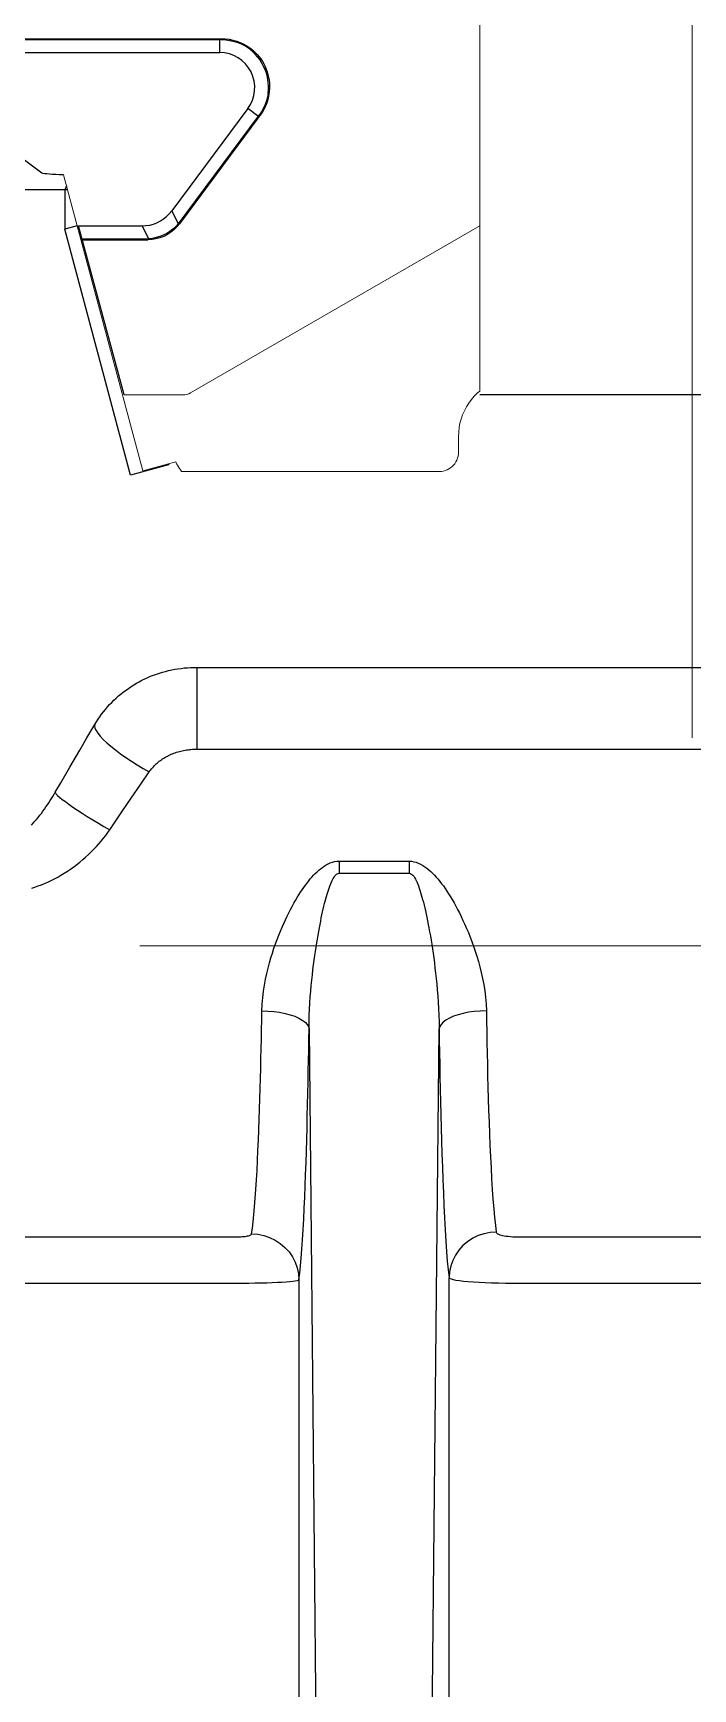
# Model space of a CAD drawing. Header units: millimetres. Extents: x -9869 to 940, y 100 to 694.
# Drawn here: x 488.771 to 489.37, y 176.056 to 177.558 of the extents above; entities that cross this region are included whole.
import ezdxf

# ---------------------------------------------------------------- set-up
doc = ezdxf.new("R2010")
doc.units = ezdxf.units.MM
doc.linetypes.add('CENTER', pattern=[2, 1.25, -0.25, 0.25, -0.25])
doc.layers.add('CL', color=1, linetype='CENTER', lineweight=9)
doc.layers.add('OUTLINE', color=6, linetype='Continuous', lineweight=9)

msp = doc.modelspace()

# ---------------------------------------------------------------- linework, layer by layer
at = {"color": 9, "linetype": 'Continuous'}
for p, q in [((488.6667, 177.5534), (488.9407, 177.5534)), ((488.6667, 177.5526), (488.9407, 177.5526)), ((488.9407, 177.5534), (488.9421, 177.5534)), ((488.9407, 177.5408), (488.9407, 177.5534)), ((488.9407, 177.5526), (488.9427, 177.5526)), ((488.6667, 177.5408), (488.9407, 177.5408)), ((488.9662, 177.4901), (488.8972, 177.3973)), ((488.9756, 177.483), (488.9031, 177.3855)), ((488.9763, 177.4825), (488.9042, 177.3855)), ((488.9763, 177.4825), (488.9662, 177.4901)), ((488.9768, 177.4847), (488.9756, 177.483)), ((488.9772, 177.4837), (488.9763, 177.4825)), ((488.8017, 177.4198), (488.8002, 177.4162)), ((488.8002, 177.4162), (488.6937, 177.4162)), ((488.8002, 177.4162), (488.8002, 177.3806)), ((488.8972, 177.3973), (488.9031, 177.3855)), ((488.8114, 177.3836), (488.8002, 177.3806)), ((488.8599, 177.1576), (488.8002, 177.3806)), ((488.8159, 177.3719), (488.8762, 177.3719)), ((488.8703, 177.3837), (488.8762, 177.3719)), ((488.8762, 177.3719), (488.8756, 177.3711)), ((488.9031, 177.3855), (488.9042, 177.3855)), ((488.8161, 177.3711), (488.8756, 177.3711)), ((488.8944, 177.1669), (488.8599, 177.1576)), ((488.8944, 177.1669), (488.8942, 177.1677)), ((488.8944, 177.1669), (488.8948, 177.1679)), ((488.92, 176.9831), (488.92, 176.909)), ((488.8203, 176.9192), (488.8273, 176.9312)), ((488.8047, 176.8925), (488.8137, 176.908)), ((488.8137, 176.908), (488.8203, 176.9192)), ((488.92, 176.909), (489.6734, 176.909)), ((488.7965, 176.8785), (488.8047, 176.8925)), ((488.7915, 176.8699), (488.7965, 176.8785)), ((488.8632, 176.8685), (488.8697, 176.8781)), ((488.8697, 176.8781), (488.8768, 176.8883)), ((488.8571, 176.8595), (488.8632, 176.8685)), ((488.8513, 176.8511), (488.8571, 176.8595)), ((489.049, 176.8072), (489.1125, 176.8072)), ((489.049, 176.8072), (489.049, 176.7963)), ((489.1125, 176.8072), (489.1125, 176.7963)), ((489.049, 176.7963), (489.1125, 176.7963)), ((489.0218, 176.6552), (489.0311, 175.7053)), ((489.1305, 175.7082), (489.1398, 176.6552)), ((488.6098, 176.4664), (488.9555, 176.4664)), ((489.213, 176.4664), (490.0161, 176.4664)), ((489.0126, 176.4277), (489.0126, 175.5508)), ((489.1488, 175.6838), (489.1488, 176.4294)), ((488.6098, 176.4245), (488.9555, 176.4245)), ((489.213, 176.4245), (490.0161, 176.4245))]:
    msp.add_line(p, q, dxfattribs=at)
at = {"color": 7, "linetype": 'Continuous'}
for p, q in [((488.7637, 177.4435), (488.7792, 177.4316)), ((488.8127, 177.3837), (488.8703, 177.3837)), ((488.8539, 177.2302), (488.8127, 177.3837)), ((489.5057, 177.2302), (489.1766, 177.2302))]:
    msp.add_line(p, q, dxfattribs=at)
at = {"color": 9, "linetype": 'Continuous'}
for points in [[(488.9421, 177.5534), (488.9456, 177.5533), (488.9492, 177.5529), (488.9527, 177.5522), (488.9561, 177.5512), (488.9594, 177.5499), (488.9626, 177.5484)], [(488.9421, 177.5534), (488.9421, 177.5534), (488.9422, 177.5533), (488.9423, 177.5533), (488.9424, 177.5532), (488.9424, 177.5531), (488.9425, 177.553), (488.9426, 177.5529), (488.9426, 177.5527), (488.9427, 177.5526)], [(488.9427, 177.5526), (488.9462, 177.5524), (488.9496, 177.5519), (488.953, 177.5512), (488.9563, 177.5502), (488.9595, 177.549), (488.9626, 177.5475)], [(488.9626, 177.5484), (488.9626, 177.5484), (488.9626, 177.5483), (488.9626, 177.5482), (488.9627, 177.5481), (488.9626, 177.548), (488.9626, 177.5479), (488.9626, 177.5478), (488.9626, 177.5477), (488.9626, 177.5475)], [(488.9626, 177.5484), (488.9648, 177.5472), (488.967, 177.5458), (488.9691, 177.5443), (488.9711, 177.5426), (488.973, 177.5409), (488.9748, 177.539), (488.9764, 177.537), (488.978, 177.535), (488.9794, 177.5328), (488.9807, 177.5306), (488.9819, 177.5283), (488.9829, 177.5259), (488.9838, 177.5235), (488.9845, 177.521), (488.9851, 177.5185), (488.9855, 177.5159), (488.9858, 177.5134), (488.9859, 177.5108), (488.9859, 177.5082), (488.9857, 177.5057), (488.9854, 177.5031)], [(488.9846, 177.5036), (488.984, 177.5003), (488.9831, 177.497), (488.9819, 177.4937), (488.9805, 177.4906), (488.9788, 177.4875), (488.9768, 177.4847)], [(488.9854, 177.5031), (488.9847, 177.4996), (488.9837, 177.4962), (488.9825, 177.4929), (488.9809, 177.4897), (488.9792, 177.4866), (488.9772, 177.4837)], [(488.9854, 177.5031), (488.9854, 177.5031), (488.9853, 177.5032), (488.9853, 177.5033), (488.9852, 177.5033), (488.9851, 177.5034), (488.985, 177.5034), (488.9849, 177.5035), (488.9848, 177.5036), (488.9846, 177.5036)], [(488.9772, 177.4837), (488.9772, 177.4837), (488.9772, 177.4838), (488.9772, 177.4839), (488.9771, 177.484), (488.9771, 177.4841), (488.9771, 177.4842), (488.977, 177.4844), (488.9769, 177.4845), (488.9768, 177.4847)], [(488.8026, 177.4162), (488.8022, 177.4162), (488.8018, 177.4162), (488.8014, 177.4162), (488.801, 177.4162), (488.8006, 177.4162), (488.8002, 177.4162)], [(488.9042, 177.3855), (488.9018, 177.3826), (488.8992, 177.3801), (488.8963, 177.3778), (488.8932, 177.3758), (488.8899, 177.3741), (488.8865, 177.3728), (488.8829, 177.3719), (488.8793, 177.3713), (488.8756, 177.3711)], [(488.9031, 177.3855), (488.9008, 177.383), (488.8983, 177.3807), (488.8955, 177.3786), (488.8926, 177.3768), (488.8895, 177.3752), (488.8863, 177.3739), (488.883, 177.373), (488.8796, 177.3723), (488.8762, 177.3719)], [(488.8273, 176.9312), (488.8288, 176.9336), (488.8303, 176.936), (488.8319, 176.9383), (488.8336, 176.9406), (488.8353, 176.9428), (488.8371, 176.945), (488.8389, 176.9472), (488.8408, 176.9493), (488.8428, 176.9513), (488.8448, 176.9533), (488.8469, 176.9553), (488.849, 176.9572), (488.8512, 176.959), (488.8534, 176.9608), (488.8557, 176.9625), (488.858, 176.9641), (488.8604, 176.9657), (488.8628, 176.9672), (488.8652, 176.9687), (488.8677, 176.9701), (488.8702, 176.9714), (488.8728, 176.9727), (488.8754, 176.9738), (488.878, 176.975), (488.8807, 176.976), (488.8834, 176.977), (488.8861, 176.9779), (488.8888, 176.9787), (488.8916, 176.9795), (488.8944, 176.9802), (488.8972, 176.9808), (488.9, 176.9814), (488.9028, 176.9818), (488.9057, 176.9822), (488.9085, 176.9826), (488.9114, 176.9828), (488.9142, 176.983), (488.9171, 176.9831), (488.92, 176.9831)], [(488.92, 176.9831), (489.6746, 176.9831)], [(488.8273, 176.9312), (488.8271, 176.9297), (488.8275, 176.9279), (488.8285, 176.9258), (488.8302, 176.9234), (488.8323, 176.9207), (488.8351, 176.9178), (488.8383, 176.9148), (488.842, 176.9116), (488.8461, 176.9082), (488.8506, 176.9048), (488.8555, 176.9014), (488.8606, 176.898), (488.8658, 176.8947), (488.8713, 176.8914), (488.8768, 176.8883)], [(488.8768, 176.8883), (488.8774, 176.8893), (488.8782, 176.8902), (488.8789, 176.8911), (488.8797, 176.892), (488.8805, 176.8929), (488.8813, 176.8938), (488.8822, 176.8947), (488.883, 176.8955), (488.884, 176.8963), (488.8849, 176.8971), (488.8859, 176.8979), (488.8869, 176.8986), (488.8879, 176.8993), (488.8889, 176.9001), (488.89, 176.9007), (488.891, 176.9014), (488.8922, 176.902), (488.8933, 176.9026), (488.8944, 176.9032), (488.8956, 176.9037), (488.8968, 176.9043), (488.898, 176.9048), (488.8992, 176.9052), (488.9004, 176.9057), (488.9016, 176.9061), (488.9029, 176.9065), (488.9042, 176.9069), (488.9054, 176.9072), (488.9067, 176.9075), (488.908, 176.9078), (488.9093, 176.908), (488.9107, 176.9083), (488.912, 176.9084), (488.9133, 176.9086), (488.9146, 176.9087), (488.916, 176.9088), (488.9173, 176.9089), (488.9187, 176.909), (488.92, 176.909)], [(488.7699, 176.8401), (488.7715, 176.8417), (488.773, 176.8435), (488.7745, 176.8452), (488.776, 176.847), (488.7774, 176.8489), (488.7789, 176.8507), (488.7803, 176.8526), (488.7817, 176.8545), (488.7831, 176.8565), (488.7844, 176.8584), (488.7857, 176.8603), (488.7869, 176.8623), (488.7881, 176.8642), (488.7893, 176.8661), (488.7904, 176.868), (488.7915, 176.8699)], [(488.7915, 176.8699), (488.7917, 176.8692), (488.7924, 176.8681), (488.7937, 176.8668), (488.7956, 176.8652), (488.7979, 176.8634), (488.8007, 176.8613), (488.8039, 176.8589), (488.8076, 176.8564), (488.8116, 176.8537), (488.816, 176.8509), (488.8206, 176.8479), (488.8255, 176.8449), (488.8306, 176.8419), (488.8357, 176.8388), (488.8409, 176.8358)], [(488.8409, 176.8358), (488.8434, 176.8394), (488.8513, 176.8511)], [(488.7702, 176.7828), (488.7731, 176.7838), (488.776, 176.7848), (488.7789, 176.7859), (488.7819, 176.7871), (488.7848, 176.7884), (488.7878, 176.7899), (488.7908, 176.7914), (488.7938, 176.7929), (488.7967, 176.7946), (488.7996, 176.7964), (488.8026, 176.7983), (488.8054, 176.8002), (488.8083, 176.8022), (488.8111, 176.8043), (488.8138, 176.8065), (488.8165, 176.8087), (488.8191, 176.811), (488.8217, 176.8133), (488.8242, 176.8157), (488.8266, 176.8181), (488.8289, 176.8206), (488.8311, 176.8231), (488.8333, 176.8256), (488.8353, 176.8282), (488.8373, 176.8307), (488.8392, 176.8332), (488.8409, 176.8358)], [(488.979, 176.6716), (488.9792, 176.6777), (488.9797, 176.6836), (488.9804, 176.6893), (488.9813, 176.6949), (488.9823, 176.7002), (488.9834, 176.7053), (488.9846, 176.7102), (488.9858, 176.715), (488.9872, 176.7196), (488.9885, 176.724), (488.9899, 176.7283), (488.9914, 176.7324), (488.9929, 176.7363), (488.9944, 176.7402), (488.9959, 176.7439), (488.9974, 176.7474), (488.9989, 176.7509), (489.0004, 176.7542), (489.0019, 176.7574), (489.0035, 176.7605), (489.005, 176.7635), (489.0065, 176.7663), (489.008, 176.7691), (489.0096, 176.7717), (489.0111, 176.7743), (489.0126, 176.7767), (489.0141, 176.7791), (489.0156, 176.7813), (489.017, 176.7835), (489.0185, 176.7855), (489.02, 176.7875), (489.0215, 176.7894), (489.0229, 176.7912), (489.0244, 176.7929), (489.0259, 176.7946), (489.0274, 176.7961), (489.029, 176.7977), (489.0306, 176.7991), (489.0322, 176.8004), (489.0339, 176.8017), (489.0356, 176.8029), (489.0374, 176.804), (489.0392, 176.8049), (489.041, 176.8057), (489.0429, 176.8063), (489.0449, 176.8069), (489.047, 176.8072), (489.049, 176.8072)], [(489.1125, 176.8072), (489.1146, 176.8072), (489.1167, 176.8068), (489.1188, 176.8063), (489.1209, 176.8055), (489.1229, 176.8046), (489.1249, 176.8035), (489.1268, 176.8023), (489.1287, 176.801), (489.1305, 176.7995), (489.1322, 176.798), (489.1339, 176.7964), (489.1356, 176.7947), (489.1372, 176.7929), (489.1388, 176.791), (489.1404, 176.789), (489.142, 176.7869), (489.1436, 176.7848), (489.1452, 176.7825), (489.1468, 176.7802), (489.1484, 176.7777), (489.15, 176.7751), (489.1516, 176.7724), (489.1533, 176.7696), (489.1549, 176.7666), (489.1565, 176.7635), (489.1582, 176.7604), (489.1598, 176.757), (489.1614, 176.7536), (489.1631, 176.75), (489.1647, 176.7463), (489.1663, 176.7425), (489.1679, 176.7385), (489.1694, 176.7343), (489.171, 176.7301), (489.1725, 176.7256), (489.174, 176.721), (489.1754, 176.7163), (489.1767, 176.7114), (489.178, 176.7063), (489.1791, 176.701), (489.1802, 176.6955), (489.1811, 176.6898), (489.1818, 176.6839), (489.1823, 176.6778), (489.1826, 176.6716)], [(489.0218, 176.6552), (489.0218, 176.6614), (489.022, 176.6674), (489.0223, 176.6732), (489.0226, 176.6788), (489.0229, 176.6842), (489.0234, 176.6895), (489.0238, 176.6945), (489.0243, 176.6994), (489.0248, 176.7042), (489.0253, 176.7087), (489.0259, 176.7132), (489.0264, 176.7174), (489.027, 176.7216), (489.0276, 176.7255), (489.0281, 176.7294), (489.0287, 176.7331), (489.0293, 176.7367), (489.0299, 176.7402), (489.0305, 176.7436), (489.0311, 176.7468), (489.0317, 176.7499), (489.0323, 176.7529), (489.0329, 176.7559), (489.0334, 176.7587), (489.034, 176.7614), (489.0346, 176.7639), (489.0352, 176.7664), (489.0358, 176.7688), (489.0364, 176.7711), (489.0369, 176.7733), (489.0375, 176.7753), (489.0381, 176.7774), (489.0387, 176.7793), (489.0393, 176.7811), (489.0399, 176.7829), (489.0405, 176.7845), (489.0411, 176.7861), (489.0417, 176.7877), (489.0423, 176.7891), (489.043, 176.7905), (489.0437, 176.7917), (489.0444, 176.7929), (489.0451, 176.7939), (489.0458, 176.7947), (489.0466, 176.7954), (489.0474, 176.7959), (489.0482, 176.7962), (489.049, 176.7963)], [(489.1125, 176.7963), (489.1134, 176.7962), (489.1142, 176.7959), (489.1151, 176.7953), (489.1159, 176.7945), (489.1167, 176.7936), (489.1175, 176.7924), (489.1182, 176.7911), (489.119, 176.7897), (489.1197, 176.7881), (489.1204, 176.7865), (489.121, 176.7848), (489.1217, 176.7829), (489.1223, 176.781), (489.123, 176.779), (489.1236, 176.7769), (489.1242, 176.7748), (489.1248, 176.7725), (489.1255, 176.7701), (489.1261, 176.7675), (489.1267, 176.7649), (489.1273, 176.7622), (489.128, 176.7593), (489.1286, 176.7564), (489.1292, 176.7532), (489.1299, 176.75), (489.1305, 176.7467), (489.1311, 176.7432), (489.1318, 176.7396), (489.1324, 176.7358), (489.133, 176.7319), (489.1337, 176.7279), (489.1343, 176.7238), (489.1349, 176.7195), (489.1355, 176.715), (489.136, 176.7104), (489.1366, 176.7057), (489.1371, 176.7008), (489.1376, 176.6957), (489.1381, 176.6905), (489.1386, 176.685), (489.139, 176.6795), (489.1393, 176.6737), (489.1395, 176.6677), (489.1397, 176.6615), (489.1398, 176.6552)], [(488.9697, 176.4692), (488.9705, 176.4743), (488.9711, 176.4802), (488.9718, 176.4867), (488.9724, 176.4939), (488.973, 176.5015), (488.9736, 176.5096), (488.9741, 176.5181), (488.9746, 176.5268), (488.975, 176.5357), (488.9754, 176.5449), (488.9758, 176.5542), (488.9762, 176.5635), (488.9765, 176.5729), (488.9769, 176.5823), (488.9772, 176.5917), (488.9774, 176.601), (488.9777, 176.6102), (488.9779, 176.6194), (488.9781, 176.6284), (488.9783, 176.6373), (488.9785, 176.6461), (488.9787, 176.6547), (488.9788, 176.6632), (488.979, 176.6716)], [(488.979, 176.6716), (488.9844, 176.6713), (488.9898, 176.6709), (488.995, 176.6702), (489, 176.6692), (489.0046, 176.668), (489.0088, 176.6666), (489.0125, 176.665), (489.0156, 176.6632), (489.0181, 176.6613), (489.02, 176.6593), (489.0213, 176.6573), (489.0218, 176.6552)], [(489.1826, 176.6716), (489.1771, 176.6713), (489.1717, 176.6709), (489.1665, 176.6702), (489.1616, 176.6692), (489.157, 176.668), (489.1528, 176.6666), (489.1491, 176.665), (489.146, 176.6632), (489.1434, 176.6613), (489.1415, 176.6593), (489.1403, 176.6573), (489.1398, 176.6552)], [(489.1826, 176.6716), (489.1827, 176.6622), (489.1829, 176.6527), (489.1831, 176.6429), (489.1833, 176.633), (489.1836, 176.6229), (489.1838, 176.6126), (489.1841, 176.6023), (489.1844, 176.5918), (489.1847, 176.5812), (489.1851, 176.5707), (489.1855, 176.5601), (489.1859, 176.5496), (489.1864, 176.5392), (489.1869, 176.5291), (489.1874, 176.5192), (489.188, 176.5096), (489.1886, 176.5006), (489.1893, 176.492), (489.19, 176.4841), (489.1908, 176.477), (489.1916, 176.4708)], [(489.0126, 176.4277), (489.0133, 176.4335), (489.014, 176.4401), (489.0146, 176.4473), (489.0152, 176.4553), (489.0158, 176.4639), (489.0164, 176.473), (489.0169, 176.4825), (489.0174, 176.4924), (489.0178, 176.5025), (489.0182, 176.5128), (489.0186, 176.5232), (489.019, 176.5338), (489.0193, 176.5443), (489.0197, 176.5549), (489.02, 176.5654), (489.0202, 176.5759), (489.0205, 176.5863), (489.0207, 176.5965), (489.0209, 176.6067), (489.0211, 176.6167), (489.0213, 176.6265), (489.0215, 176.6362), (489.0216, 176.6458), (489.0218, 176.6552)], [(489.1398, 176.6552), (489.1399, 176.6446), (489.1401, 176.6339), (489.1403, 176.6229), (489.1405, 176.6118), (489.1408, 176.6004), (489.141, 176.5889), (489.1413, 176.5773), (489.1416, 176.5655), (489.1419, 176.5537), (489.1423, 176.5418), (489.1427, 176.5299), (489.1431, 176.5181), (489.1436, 176.5064), (489.1441, 176.4949), (489.1446, 176.4838), (489.1452, 176.473), (489.1458, 176.4627), (489.1465, 176.4531), (489.1472, 176.4445), (489.148, 176.4366), (489.1488, 176.4294)], [(489.1916, 176.4708), (489.186, 176.4704), (489.1806, 176.4693), (489.1753, 176.4676), (489.1703, 176.4652), (489.1656, 176.4621), (489.1614, 176.4586), (489.1577, 176.4545), (489.1546, 176.45), (489.1521, 176.4452), (489.1503, 176.4401), (489.1492, 176.4348), (489.1488, 176.4294)], [(489.1916, 176.4708), (489.1918, 176.4703), (489.1922, 176.4698), (489.1928, 176.4693), (489.1937, 176.4689), (489.1947, 176.4685), (489.1959, 176.4681), (489.1973, 176.4678), (489.1989, 176.4675), (489.2007, 176.4672), (489.2025, 176.467), (489.2045, 176.4668), (489.2065, 176.4666), (489.2086, 176.4665), (489.2108, 176.4665), (489.213, 176.4664)], [(488.9555, 176.4664), (488.9569, 176.4665), (488.9584, 176.4665), (488.9598, 176.4666), (488.9612, 176.4667), (488.9625, 176.4668), (488.9637, 176.4669), (488.9649, 176.4671), (488.9659, 176.4673), (488.9668, 176.4675), (488.9677, 176.4678), (488.9684, 176.468), (488.9689, 176.4683), (488.9693, 176.4686), (488.9696, 176.4689), (488.9697, 176.4692)], [(488.9697, 176.4692), (488.9753, 176.4689), (488.9808, 176.4678), (488.986, 176.466), (488.991, 176.4636), (488.9957, 176.4605), (488.9999, 176.4569), (489.0036, 176.4529), (489.0067, 176.4484), (489.0092, 176.4435), (489.011, 176.4384), (489.0121, 176.4331), (489.0126, 176.4277)], [(488.9555, 176.4245), (488.9613, 176.4245), (488.9671, 176.4246), (488.9727, 176.4247), (488.9782, 176.4248), (488.9834, 176.4249), (488.9884, 176.4251), (488.993, 176.4253), (488.9972, 176.4255), (489.001, 176.4257), (489.0042, 176.426), (489.007, 176.4263), (489.0093, 176.4266), (489.011, 176.427), (489.0121, 176.4273), (489.0126, 176.4277)], [(489.1488, 176.4294), (489.1493, 176.4289), (489.1506, 176.4283), (489.1525, 176.4278), (489.155, 176.4273), (489.1581, 176.4268), (489.1618, 176.4264), (489.1661, 176.426), (489.1708, 176.4257), (489.176, 176.4254), (489.1815, 176.4251), (489.1874, 176.4249), (489.1936, 176.4247), (489.1999, 176.4246), (489.2064, 176.4245), (489.213, 176.4245)]]:
    msp.add_lwpolyline(points, dxfattribs=at)
at = {"color": 7, "linetype": 'Continuous'}
for points in [[(488.799, 177.4298), (488.7953, 177.43), (488.7919, 177.4301), (488.7889, 177.4303), (488.7863, 177.4305), (488.784, 177.4307), (488.7821, 177.4309), (488.7807, 177.4311), (488.7797, 177.4313), (488.7792, 177.4316)], [(488.8703, 177.3837), (488.8738, 177.3839), (488.8773, 177.3844), (488.8806, 177.3853), (488.8838, 177.3865), (488.8869, 177.3881), (488.8898, 177.3899), (488.8925, 177.3921), (488.895, 177.3945), (488.8972, 177.3973)]]:
    msp.add_lwpolyline(points, dxfattribs=at)
at = {"color": 9, "linetype": 'Continuous'}
for radius, start, end in [(0.0318, 323.3856, 90), (0.0443, 353.0368, 60.3488)]:
    msp.add_arc((488.9407, 177.509), radius, start, end, dxfattribs=at)
at = {"layer": 'CL', "color": 1, "linetype": 'CENTER'}
msp.add_line((489.3694, 176.9191), (489.3694, 210.9722), dxfattribs=at)
at = {"layer": 'CL'}
msp.add_line((490.1183, 176.7305), (485.8046, 176.7305), dxfattribs=at)
at = {"layer": 'OUTLINE'}
for p, q in [((489.1766, 177.2338), (489.1766, 209.9079)), ((488.8709, 177.1615), (488.799, 177.4298)), ((489.1766, 177.3836), (488.9143, 177.2321)), ((488.9071, 177.2302), (488.8539, 177.2302)), ((489.1573, 177.1925), (489.1573, 177.1781)), ((488.9008, 177.1695), (488.8709, 177.1615)), ((489.14, 177.1608), (488.9061, 177.1608))]:
    msp.add_line(p, q, dxfattribs=at)
for points in [[(489.1573, 177.1925), (489.1575, 177.1965), (489.1579, 177.2006), (489.1587, 177.2045), (489.1597, 177.2084), (489.1611, 177.2122), (489.1627, 177.2159), (489.1646, 177.2195), (489.1667, 177.2229), (489.1691, 177.2262), (489.1717, 177.2292), (489.1746, 177.2321), (489.1766, 177.2338)], [(489.14, 177.1608), (489.1418, 177.1609), (489.1436, 177.1612), (489.1453, 177.1616), (489.147, 177.1623), (489.1486, 177.1631), (489.1502, 177.1641), (489.1516, 177.1652), (489.1529, 177.1665), (489.154, 177.1679), (489.155, 177.1695), (489.1559, 177.1711), (489.1565, 177.1728), (489.157, 177.1746), (489.1573, 177.1763), (489.1573, 177.1781)], [(488.9008, 177.1695), (488.9015, 177.1679), (488.9024, 177.1664), (488.9032, 177.165), (488.9041, 177.1635), (488.9051, 177.1622), (488.9061, 177.1608)]]:
    msp.add_lwpolyline(points, dxfattribs=at)
msp.add_arc((488.9071, 177.2445), 0.0143, 270, 300, dxfattribs=at)

doc.saveas('drawing.dxf')
